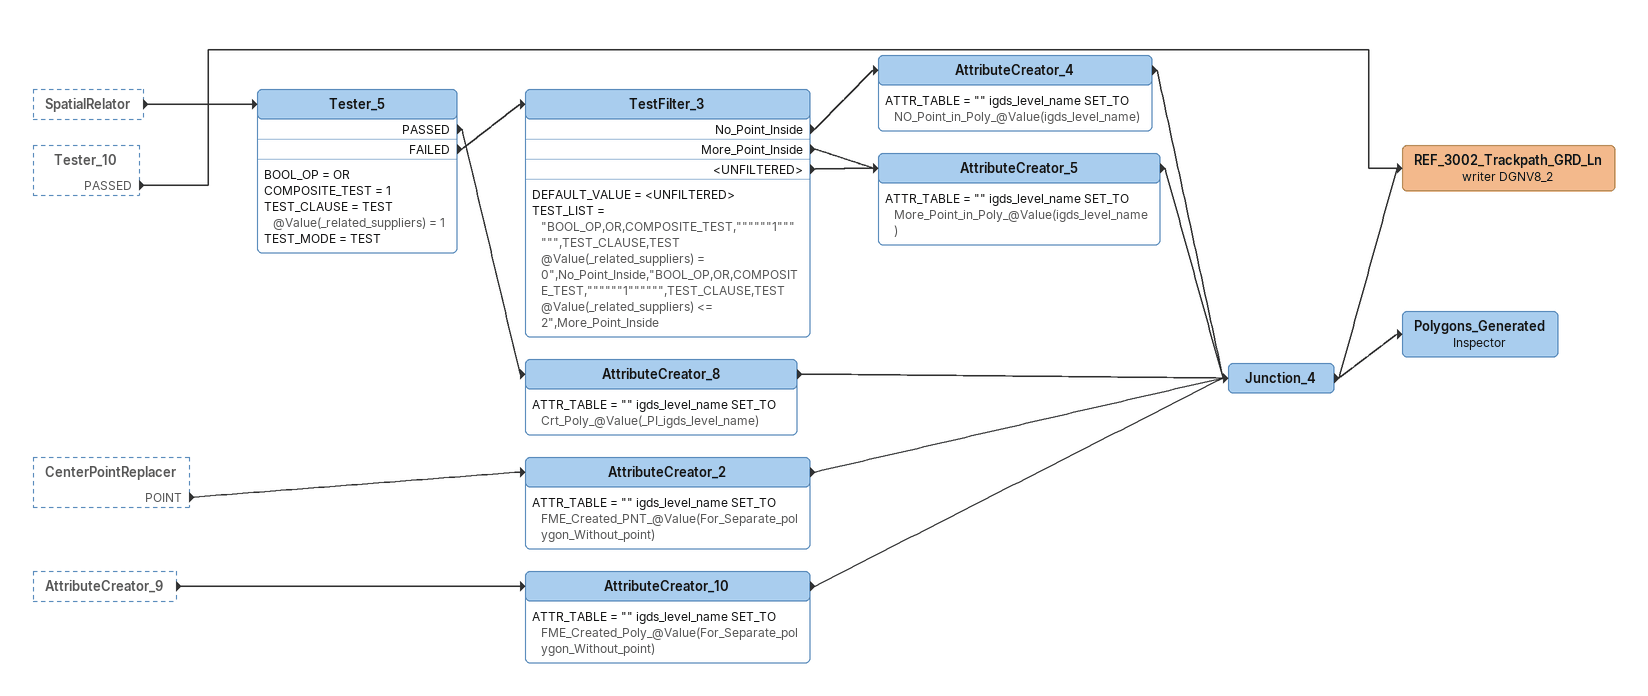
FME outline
SpatialRelator [outside]
    -> Tester_5
Tester_10 [outside]
    PASSED -> REF_3002_Trackpath_GRD_Ln (writer DGNV8_2)
CenterPointReplacer [outside]
    POINT -> AttributeCreator_2
AttributeCreator_9 [outside]
    -> AttributeCreator_10
Tester_5
    BOOL_OP = OR
    COMPOSITE_TEST = 1
    TEST_CLAUSE = TEST @Value(_related_suppliers) = 1
    TEST_MODE = TEST
    PASSED -> AttributeCreator_8
    FAILED -> TestFilter_3
TestFilter_3
    DEFAULT_VALUE = <UNFILTERED>
    TEST_LIST = "BOOL_OP,OR,COMPOSITE_TEST,""""""1"""""",TEST_CLAUSE,TEST @Value(_related_suppliers) = 0",No_Point_Inside,"BOOL_OP,OR,COMPOSITE_TEST,""""""1"""""",TEST_CLAUSE,TEST @Value(_related_suppliers) <= 2",More_Point_Inside
    No_Point_Inside -> AttributeCreator_4
    More_Point_Inside -> AttributeCreator_5
    <UNFILTERED> -> AttributeCreator_5
AttributeCreator_4
    ATTR_TABLE = "" igds_level_name SET_TO NO_Point_in_Poly_@Value(igds_level_name)
    -> Junction_4
AttributeCreator_5
    ATTR_TABLE = "" igds_level_name SET_TO More_Point_in_Poly_@Value(igds_level_name)
    -> Junction_4
AttributeCreator_8
    ATTR_TABLE = "" igds_level_name SET_TO Crt_Poly_@Value(_PI_igds_level_name)
    -> Junction_4
AttributeCreator_2
    ATTR_TABLE = "" igds_level_name SET_TO FME_Created_PNT_@Value(For_Separate_polygon_Without_point)
    -> Junction_4
AttributeCreator_10
    ATTR_TABLE = "" igds_level_name SET_TO FME_Created_Poly_@Value(For_Separate_polygon_Without_point)
    -> Junction_4
Junction_4
    -> Polygons_Generated
    -> REF_3002_Trackpath_GRD_Ln (writer DGNV8_2)
REF_3002_Trackpath_GRD_Ln (writer DGNV8_2)
Polygons_Generated: Inspector
